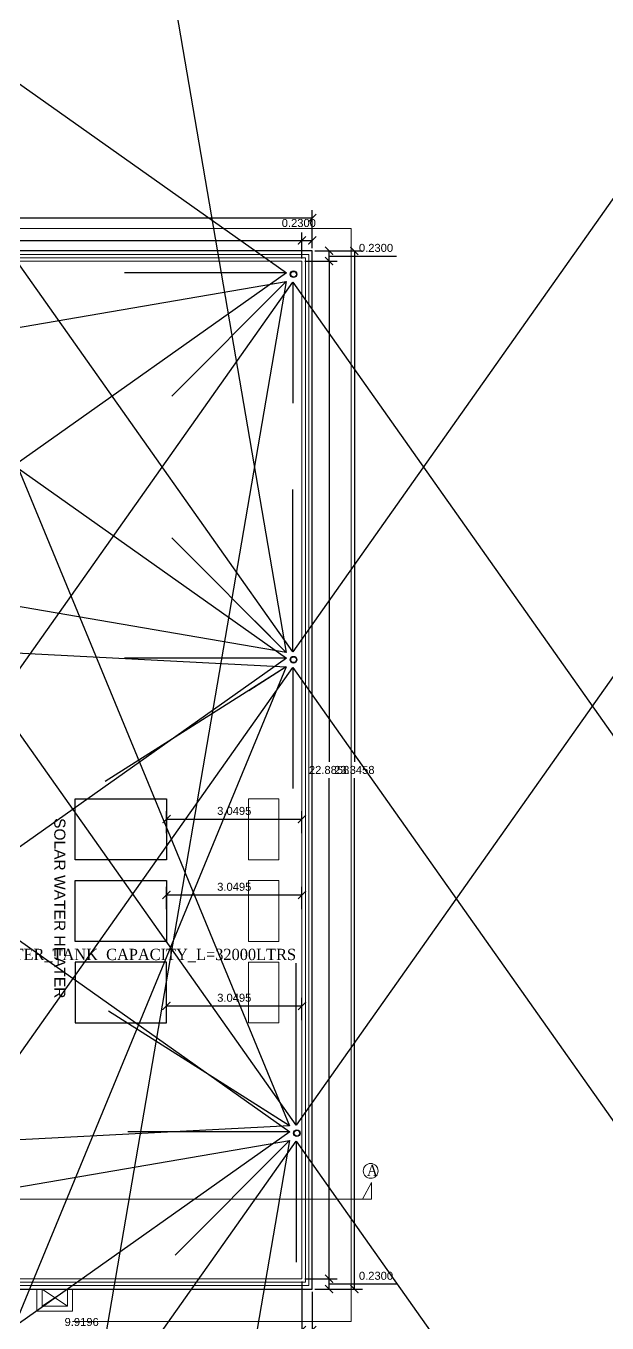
# Model space of a CAD drawing. Header units: metres. Extents: x -1560916 to -1560612, y 43591 to 43809.
# Drawn here: x -1560836.4 to -1560823.32, y 43651.76 to 43680.93 of the extents above; entities that cross this region are included whole.
import ezdxf

# ---------------------------------------------------------------- set-up
doc = ezdxf.new("R2010")
doc.units = ezdxf.units.M
doc.header["$LTSCALE"] = 750
doc.header["$MEASUREMENT"] = 0
doc.header["$PDMODE"] = 35
doc.header["$PDSIZE"] = 50
doc.linetypes.add('HIDDEN2', pattern=[0.1875, 0.125, -0.0625])
doc.linetypes.add('PHANTOM2', pattern=[1.25, 0.625, -0.125, 0.125, -0.125, 0.125, -0.125])
doc.layers.get('0').update_dxf_attribs({"lineweight": 5})
doc.layers.get('Defpoints').update_dxf_attribs({"lineweight": 0})
for name, color, linetype, lineweight in [('AR_DIM WRK', 3, 'Continuous', 13), ('AR_RAILING', 6, 'Continuous', 13), ('AR_WALL1', 1, 'Continuous', 18), ('ED', 30, 'Continuous', 0), ('hatch', 250, 'Continuous', 5), ('TEXT', 2, 'Continuous', 20), ('TWO WHEELER', 8, 'Continuous', 13), ('WIN', 12, 'Continuous', 18)]:
    doc.layers.add(name, color=color, linetype=linetype, lineweight=lineweight)
for name, color, linetype in [('BLK_1_FLR_5_ROOF_AREA', 54, 'Continuous'), ('BLK_1_TERRACESERVICE_UTILITYDISTANCE', 1, 'Continuous'), ('DIM', 9, 'Continuous'), ('SOLAR_WATER_HEATER', 1, 'Continuous'), ('WATER_TANK_CALCULATION', 150, 'Continuous')]:
    doc.layers.add(name, color=color, linetype=linetype)
doc.styles.add('ED', font='romantic.ttf', dxfattribs={"width": 0.96})
doc.styles.add('RS', font='times.ttf', dxfattribs={"width": 0.75})
doc.styles.add('RS1', font='romans.shx', dxfattribs={"width": 0.75})
doc.styles.get("Standard").update_dxf_attribs({"font": 'arial.ttf'})
doc.dimstyles.new('DIM-100', dxfattribs={"dimtxt": 200, "dimasz": 100, "dimexe": 25, "dimexo": 25, "dimgap": 35, "dimtad": 1, "dimdec": 0, "dimrnd": 5, "dimzin": 0, "dimdsep": 46, "dimtxsty": 'RS1', "dimblk": 'ARCHTICK', "dimcen": 100, "dimdle": 25, "dimclrd": 8, "dimclre": 8, "dimclrt": 4, "dimadec": 0, "dimazin": 0, "dimtfac": 0.5, "dimtdec": 0, "dimtmove": 1, "dimatfit": 0, "dimfxl": 75, "dimfrac": 1, "dimtolj": 1, "dimtzin": 0, "dimarcsym": 2})
doc.dimstyles.get("Standard").update_dxf_attribs({"dimtxt": 0.18, "dimasz": 0.18, "dimexe": 0.18, "dimexo": 0.0625, "dimgap": 0.09, "dimtad": 1, "dimtih": 1, "dimtoh": 1, "dimdec": 4, "dimzin": 0, "dimdsep": 46, "dimtxsty": 'Standard', "dimblk": 'ARCHTICK', "dimcen": 0.09, "dimadec": 0, "dimazin": 0, "dimtfac": 1, "dimtdec": 4, "dimtofl": 0, "dimtmove": 0, "dimatfit": 3, "dimldrblk": 'ARCHTICK', "dimfxl": 1, "dimtolj": 1, "dimtzin": 0, "dimarcsym": 0})

# ---------------------------------------------------------------- blocks, each defined once
blk = doc.blocks.new('_ArchTick')
at = {"color": 0, "linetype": 'ByBlock', "const_width": 0.15}
blk.add_lwpolyline([(-0.5, -0.5), (0.5, 0.5)], dxfattribs=at)
blk = doc.blocks.new('*D203')
at = {"layer": 'Defpoints', "color": 0, "transparency": 16777216}
for p in [(-1560830.188752344, 43676.11127288368), (-1560850.90499255, 43675.64541307404), (-1560830.188752344, 43675.64541307404)]:
    blk.add_point(p, dxfattribs=at)
at = {"layer": 'ED', "color": 0, "lineweight": -2, "transparency": 16777216}
for p, q in [((-1560850.90499255, 43675.70791307404), (-1560850.90499255, 43676.29127288368)), ((-1560850.90499255, 43676.11127288368), (-1560830.188752344, 43676.11127288368)), ((-1560830.188752344, 43675.70791307404), (-1560830.188752344, 43676.29127288368))]:
    blk.add_line(p, q, dxfattribs=at)
at = {"layer": 'ED', "color": 0, "lineweight": -2, "transparency": 16777216, "xscale": 0.18, "yscale": 0.18, "zscale": 0.18, "rotation": 180}
blk.add_blockref('_ArchTick', (-1560850.90499255, 43676.11127288368), dxfattribs=at)
at = {"layer": 'ED', "color": 0, "lineweight": -2, "transparency": 16777216, "xscale": 0.18, "yscale": 0.18, "zscale": 0.18}
blk.add_blockref('_ArchTick', (-1560830.188752344, 43676.11127288368), dxfattribs=at)
at = {"layer": 'ED', "color": 0, "transparency": 16777216, "insert": (-1560840.546872446, 43676.29317602147), "char_height": 0.18, "attachment_point": 5}
blk.add_mtext('\\A1;20.7162', dxfattribs=at)
blk = doc.blocks.new('*D204')
at = {"layer": 'Defpoints', "color": 0, "transparency": 16777216}
for p in [(-1560829.958752344, 43676.11127288368), (-1560829.958752344, 43675.87541307404), (-1560830.188752344, 43675.64541307404)]:
    blk.add_point(p, dxfattribs=at)
at = {"layer": 'ED', "color": 0, "lineweight": -2, "transparency": 16777216}
for p, q in [((-1560830.188752344, 43675.70791307404), (-1560830.188752344, 43676.29127288368)), ((-1560830.188752344, 43676.11127288368), (-1560829.958752344, 43676.11127288368)), ((-1560829.958752344, 43675.93791307404), (-1560829.958752344, 43676.29127288368))]:
    blk.add_line(p, q, dxfattribs=at)
at = {"layer": 'ED', "color": 0, "lineweight": -2, "transparency": 16777216, "xscale": 0.18, "yscale": 0.18, "zscale": 0.18, "rotation": 180}
blk.add_blockref('_ArchTick', (-1560830.188752344, 43676.11127288368), dxfattribs=at)
at = {"layer": 'ED', "color": 0, "lineweight": -2, "transparency": 16777216, "xscale": 0.18, "yscale": 0.18, "zscale": 0.18}
blk.add_blockref('_ArchTick', (-1560829.958752344, 43676.11127288368), dxfattribs=at)
at = {"layer": 'ED', "color": 0, "transparency": 16777216, "insert": (-1560830.260813233, 43676.50214163883), "char_height": 0.18, "attachment_point": 5}
blk.add_mtext('\\A1;0.2300', dxfattribs=at)
blk = doc.blocks.new('*D205')
at = {"layer": 'Defpoints', "color": 0, "transparency": 16777216}
for p in [(-1560851.13499255, 43676.61418128783), (-1560851.13499255, 43675.87541307404), (-1560829.958752344, 43675.87541307404)]:
    blk.add_point(p, dxfattribs=at)
at = {"layer": 'ED', "color": 0, "lineweight": -2, "transparency": 16777216}
for p, q in [((-1560851.13499255, 43675.93791307404), (-1560851.13499255, 43676.79418128783)), ((-1560829.958752344, 43675.93791307404), (-1560829.958752344, 43676.79418128783)), ((-1560829.958752344, 43676.61418128783), (-1560851.13499255, 43676.61418128783))]:
    blk.add_line(p, q, dxfattribs=at)
at = {"layer": 'ED', "color": 0, "lineweight": -2, "transparency": 16777216, "xscale": 0.18, "yscale": 0.18, "zscale": 0.18, "rotation": 180}
blk.add_blockref('_ArchTick', (-1560851.13499255, 43676.61418128783), dxfattribs=at)
at = {"layer": 'ED', "color": 0, "lineweight": -2, "transparency": 16777216, "xscale": 0.18, "yscale": 0.18, "zscale": 0.18}
blk.add_blockref('_ArchTick', (-1560829.958752344, 43676.61418128783), dxfattribs=at)
at = {"layer": 'ED', "color": 0, "transparency": 16777216, "insert": (-1560840.546872446, 43676.79608442562), "char_height": 0.18, "attachment_point": 5}
blk.add_mtext('\\A1;21.1762', dxfattribs=at)
blk = doc.blocks.new('*D212')
at = {"layer": 'Defpoints', "color": 0, "transparency": 16777216}
for p in [(-1560840.108325883, 43652.75970803764), (-1560830.188752344, 43652.75961066513), (-1560830.188752344, 43651.60501421557)]:
    blk.add_point(p, dxfattribs=at)
at = {"layer": 'ED', "color": 0, "lineweight": -2, "transparency": 16777216}
for p, q in [((-1560840.108325883, 43652.69720803765), (-1560840.108325883, 43651.42501421556)), ((-1560830.188752344, 43652.69711066513), (-1560830.188752344, 43651.42501421556)), ((-1560840.108325883, 43651.60501421557), (-1560830.188752344, 43651.60501421557))]:
    blk.add_line(p, q, dxfattribs=at)
at = {"layer": 'ED', "color": 0, "lineweight": -2, "transparency": 16777216, "xscale": 0.18, "yscale": 0.18, "zscale": 0.18, "rotation": 180}
blk.add_blockref('_ArchTick', (-1560840.108325883, 43651.60501421557), dxfattribs=at)
at = {"layer": 'ED', "color": 0, "lineweight": -2, "transparency": 16777216, "xscale": 0.18, "yscale": 0.18, "zscale": 0.18}
blk.add_blockref('_ArchTick', (-1560830.188752344, 43651.60501421557), dxfattribs=at)
at = {"layer": 'ED', "color": 0, "transparency": 16777216, "insert": (-1560835.148539113, 43651.78691735336), "char_height": 0.18, "attachment_point": 5}
blk.add_mtext('\\A1;9.9196', dxfattribs=at)
blk = doc.blocks.new('*D213')
at = {"layer": 'Defpoints', "color": 0, "transparency": 16777216}
for p in [(-1560830.188752344, 43652.75961066513), (-1560829.958752344, 43652.52961066513), (-1560829.958752344, 43651.60501421557)]:
    blk.add_point(p, dxfattribs=at)
at = {"layer": 'ED', "color": 0, "lineweight": -2, "transparency": 16777216}
for p, q in [((-1560830.188752344, 43652.69711066513), (-1560830.188752344, 43651.42501421556)), ((-1560829.958752344, 43652.46711066513), (-1560829.958752344, 43651.42501421556)), ((-1560830.073752344, 43651.60501421557), (-1560830.273851253, 43651.21360194644)), ((-1560830.188752344, 43651.60501421557), (-1560829.958752344, 43651.60501421557)), ((-1560830.273851253, 43651.21360194644), (-1560831.200495182, 43651.21360194644))]:
    blk.add_line(p, q, dxfattribs=at)
at = {"layer": 'ED', "color": 0, "lineweight": -2, "transparency": 16777216, "xscale": 0.18, "yscale": 0.18, "zscale": 0.18, "rotation": 180}
blk.add_blockref('_ArchTick', (-1560830.188752344, 43651.60501421557), dxfattribs=at)
at = {"layer": 'ED', "color": 0, "lineweight": -2, "transparency": 16777216, "xscale": 0.18, "yscale": 0.18, "zscale": 0.18}
blk.add_blockref('_ArchTick', (-1560829.958752344, 43651.60501421557), dxfattribs=at)
at = {"layer": 'ED', "color": 0, "transparency": 16777216, "insert": (-1560830.737173218, 43651.39556647577), "char_height": 0.18, "attachment_point": 5}
blk.add_mtext('\\A1;0.2300', dxfattribs=at)
blk = doc.blocks.new('*D218')
at = {"layer": 'Defpoints', "color": 0, "transparency": 16777216}
for p in [(-1560840.108325883, 43652.52961066513), (-1560829.958752344, 43652.52961066513), (-1560829.958752344, 43650.98851161572)]:
    blk.add_point(p, dxfattribs=at)
at = {"layer": 'ED', "color": 0, "lineweight": -2, "transparency": 16777216}
for p, q in [((-1560840.108325883, 43652.46711066513), (-1560840.108325883, 43650.80851161573)), ((-1560829.958752344, 43652.46711066513), (-1560829.958752344, 43650.80851161573)), ((-1560840.108325883, 43650.98851161572), (-1560829.958752344, 43650.98851161572))]:
    blk.add_line(p, q, dxfattribs=at)
at = {"layer": 'ED', "color": 0, "lineweight": -2, "transparency": 16777216, "xscale": 0.18, "yscale": 0.18, "zscale": 0.18, "rotation": 180}
blk.add_blockref('_ArchTick', (-1560840.108325883, 43650.98851161572), dxfattribs=at)
at = {"layer": 'ED', "color": 0, "lineweight": -2, "transparency": 16777216, "xscale": 0.18, "yscale": 0.18, "zscale": 0.18}
blk.add_blockref('_ArchTick', (-1560829.958752344, 43650.98851161572), dxfattribs=at)
at = {"layer": 'ED', "color": 0, "transparency": 16777216, "insert": (-1560835.033539113, 43651.17041475352), "char_height": 0.18, "attachment_point": 5}
blk.add_mtext('\\A1;10.1496', dxfattribs=at)
blk = doc.blocks.new('*D219')
at = {"layer": 'Defpoints', "color": 0, "transparency": 16777216}
for p in [(-1560830.188752344, 43652.75961066513), (-1560829.578606021, 43652.75961066513), (-1560829.958752344, 43652.52961066514)]:
    blk.add_point(p, dxfattribs=at)
at = {"layer": 'ED', "color": 0, "lineweight": -2, "transparency": 16777216}
for p, q in [((-1560830.126252344, 43652.75961066513), (-1560829.398606021, 43652.75961066513)), ((-1560829.578606021, 43652.52961066514), (-1560829.578606021, 43652.75961066513)), ((-1560829.896252344, 43652.52961066514), (-1560829.398606021, 43652.52961066514)), ((-1560829.578606021, 43652.64461066515), (-1560828.985747904, 43652.64461066515)), ((-1560828.985747904, 43652.64461066515), (-1560828.059103975, 43652.64461066515))]:
    blk.add_line(p, q, dxfattribs=at)
at = {"layer": 'ED', "color": 0, "lineweight": -2, "transparency": 16777216, "xscale": 0.18, "yscale": 0.18, "zscale": 0.18}
for p, rotation in [((-1560829.578606021, 43652.75961066513), 90), ((-1560829.578606021, 43652.52961066514), 270)]:
    blk.add_blockref('_ArchTick', p, dxfattribs=dict(at, rotation=rotation))
at = {"layer": 'ED', "color": 0, "transparency": 16777216, "insert": (-1560828.522425939, 43652.82657519491), "char_height": 0.18, "attachment_point": 5}
blk.add_mtext('\\A1;0.2300', dxfattribs=at)
blk = doc.blocks.new('*D220')
at = {"layer": 'Defpoints', "color": 0, "transparency": 16777216}
for p in [(-1560830.188752344, 43675.64541307404), (-1560829.578606021, 43675.64541307404), (-1560830.188752344, 43652.75961066513)]:
    blk.add_point(p, dxfattribs=at)
at = {"layer": 'ED', "color": 0, "lineweight": -2, "transparency": 16777216}
for p, q in [((-1560830.126252344, 43675.64541307404), (-1560829.398606021, 43675.64541307404)), ((-1560829.578606021, 43675.64541307404), (-1560829.578606021, 43664.38441500739)), ((-1560829.578606021, 43652.75961066513), (-1560829.578606021, 43664.02060873181)), ((-1560830.126252344, 43652.75961066513), (-1560829.398606021, 43652.75961066513))]:
    blk.add_line(p, q, dxfattribs=at)
at = {"layer": 'ED', "color": 0, "lineweight": -2, "transparency": 16777216, "xscale": 0.18, "yscale": 0.18, "zscale": 0.18}
for p, rotation in [((-1560829.578606021, 43675.64541307404), 90), ((-1560829.578606021, 43652.75961066513), 270)]:
    blk.add_blockref('_ArchTick', p, dxfattribs=dict(at, rotation=rotation))
at = {"layer": 'ED', "color": 0, "transparency": 16777216, "insert": (-1560829.578606021, 43664.20251187002), "char_height": 0.18, "attachment_point": 5}
blk.add_mtext('\\A1;22.8858', dxfattribs=at)
blk = doc.blocks.new('*D221')
at = {"layer": 'Defpoints', "color": 0, "transparency": 16777216}
for p in [(-1560829.958752344, 43675.87541307405), (-1560829.578606021, 43675.87541307405), (-1560830.188752344, 43675.64541307404)]:
    blk.add_point(p, dxfattribs=at)
at = {"layer": 'ED', "color": 0, "lineweight": -2, "transparency": 16777216}
for p, q in [((-1560829.896252344, 43675.87541307405), (-1560829.398606021, 43675.87541307405)), ((-1560829.578606021, 43675.64541307404), (-1560829.578606021, 43675.87541307405)), ((-1560830.126252344, 43675.64541307404), (-1560829.398606021, 43675.64541307404)), ((-1560829.578606021, 43675.76041307407), (-1560828.985747904, 43675.76041307407)), ((-1560828.985747904, 43675.76041307407), (-1560828.059103975, 43675.76041307407))]:
    blk.add_line(p, q, dxfattribs=at)
at = {"layer": 'ED', "color": 0, "lineweight": -2, "transparency": 16777216, "xscale": 0.18, "yscale": 0.18, "zscale": 0.18}
for p, rotation in [((-1560829.578606021, 43675.87541307405), 90), ((-1560829.578606021, 43675.64541307404), 270)]:
    blk.add_blockref('_ArchTick', p, dxfattribs=dict(at, rotation=rotation))
at = {"layer": 'ED', "color": 0, "transparency": 16777216, "insert": (-1560828.522425939, 43675.94237760382), "char_height": 0.18, "attachment_point": 5}
blk.add_mtext('\\A1;0.2300', dxfattribs=at)
blk = doc.blocks.new('*D222')
at = {"layer": 'Defpoints', "color": 0, "transparency": 16777216}
for p in [(-1560829.958752344, 43675.87541307405), (-1560829.958752344, 43652.52961066514), (-1560829.010373809, 43652.52961066514)]:
    blk.add_point(p, dxfattribs=at)
at = {"layer": 'ED', "color": 0, "lineweight": -2, "transparency": 16777216}
for p, q in [((-1560829.896252344, 43675.87541307405), (-1560828.830373809, 43675.87541307405)), ((-1560829.010373809, 43675.87541307405), (-1560829.010373809, 43664.3844763989)), ((-1560829.010373809, 43652.52961066514), (-1560829.010373809, 43664.02054734026)), ((-1560829.896252344, 43652.52961066514), (-1560828.830373809, 43652.52961066514))]:
    blk.add_line(p, q, dxfattribs=at)
at = {"layer": 'ED', "color": 0, "lineweight": -2, "transparency": 16777216, "xscale": 0.18, "yscale": 0.18, "zscale": 0.18}
for p, rotation in [((-1560829.010373809, 43675.87541307405), 90), ((-1560829.010373809, 43652.52961066514), 270)]:
    blk.add_blockref('_ArchTick', p, dxfattribs=dict(at, rotation=rotation))
at = {"layer": 'ED', "color": 0, "transparency": 16777216, "insert": (-1560829.010373808, 43664.20251187002), "char_height": 0.18, "attachment_point": 5}
blk.add_mtext('\\A1;23.3458', dxfattribs=at)
blk = doc.blocks.new('*D438')
at = {"layer": 'BLK_1_TERRACESERVICE_UTILITYDISTANCE', "color": 0, "lineweight": -2, "transparency": 16777216}
for p, q in [((-1560833.238239997, 43662.77835288983), (-1560833.238239997, 43663.27884156678)), ((-1560830.188752344, 43662.77835288983), (-1560830.188752344, 43663.27884156678)), ((-1560833.238239997, 43663.09884156678), (-1560830.188752344, 43663.09884156678))]:
    blk.add_line(p, q, dxfattribs=at)
at = {"layer": 'Defpoints', "color": 0, "transparency": 16777216}
for p in [(-1560830.188752344, 43663.09884156678), (-1560833.238239997, 43662.71585288981), (-1560830.188752344, 43662.71585288981)]:
    blk.add_point(p, dxfattribs=at)
at = {"layer": 'BLK_1_TERRACESERVICE_UTILITYDISTANCE', "color": 0, "lineweight": -2, "transparency": 16777216, "xscale": 0.18, "yscale": 0.18, "zscale": 0.18, "rotation": 180}
blk.add_blockref('_ArchTick', (-1560833.238239997, 43663.09884156678), dxfattribs=at)
at = {"layer": 'BLK_1_TERRACESERVICE_UTILITYDISTANCE', "color": 0, "lineweight": -2, "transparency": 16777216, "xscale": 0.18, "yscale": 0.18, "zscale": 0.18}
blk.add_blockref('_ArchTick', (-1560830.188752344, 43663.09884156678), dxfattribs=at)
at = {"layer": 'BLK_1_TERRACESERVICE_UTILITYDISTANCE', "color": 0, "transparency": 16777216, "insert": (-1560831.71349617, 43663.28080609611), "char_height": 0.18, "attachment_point": 5}
blk.add_mtext('\\A1;3.0495', dxfattribs=at)
blk = doc.blocks.new('*D439')
at = {"layer": 'BLK_1_TERRACESERVICE_UTILITYDISTANCE', "color": 0, "lineweight": -2, "transparency": 16777216}
for p, q in [((-1560833.238239997, 43661.07190477931), (-1560833.238239997, 43661.57239345627)), ((-1560830.188752344, 43661.07190477931), (-1560830.188752344, 43661.57239345627)), ((-1560833.238239997, 43661.39239345627), (-1560830.188752344, 43661.39239345627))]:
    blk.add_line(p, q, dxfattribs=at)
at = {"layer": 'Defpoints', "color": 0, "transparency": 16777216}
for p in [(-1560830.188752344, 43661.39239345627), (-1560833.238239997, 43661.00940477932), (-1560830.188752344, 43661.00940477932)]:
    blk.add_point(p, dxfattribs=at)
at = {"layer": 'BLK_1_TERRACESERVICE_UTILITYDISTANCE', "color": 0, "lineweight": -2, "transparency": 16777216, "xscale": 0.18, "yscale": 0.18, "zscale": 0.18, "rotation": 180}
blk.add_blockref('_ArchTick', (-1560833.238239997, 43661.39239345627), dxfattribs=at)
at = {"layer": 'BLK_1_TERRACESERVICE_UTILITYDISTANCE', "color": 0, "lineweight": -2, "transparency": 16777216, "xscale": 0.18, "yscale": 0.18, "zscale": 0.18}
blk.add_blockref('_ArchTick', (-1560830.188752344, 43661.39239345627), dxfattribs=at)
at = {"layer": 'BLK_1_TERRACESERVICE_UTILITYDISTANCE', "color": 0, "transparency": 16777216, "insert": (-1560831.71349617, 43661.5743579856), "char_height": 0.18, "attachment_point": 5}
blk.add_mtext('\\A1;3.0495', dxfattribs=at)
blk = doc.blocks.new('*D440')
at = {"layer": 'BLK_1_TERRACESERVICE_UTILITYDISTANCE', "color": 0, "lineweight": -2, "transparency": 16777216}
for p, q in [((-1560833.238239997, 43658.57649016584), (-1560833.238239997, 43659.07697884279)), ((-1560833.238239997, 43658.89697884279), (-1560830.188752344, 43658.89697884279)), ((-1560830.188752344, 43658.57649016584), (-1560830.188752344, 43659.07697884279))]:
    blk.add_line(p, q, dxfattribs=at)
at = {"layer": 'Defpoints', "color": 0, "transparency": 16777216}
for p in [(-1560830.188752344, 43658.89697884279), (-1560833.238239997, 43658.51399016585), (-1560830.188752344, 43658.51399016585)]:
    blk.add_point(p, dxfattribs=at)
at = {"layer": 'BLK_1_TERRACESERVICE_UTILITYDISTANCE', "color": 0, "lineweight": -2, "transparency": 16777216, "xscale": 0.18, "yscale": 0.18, "zscale": 0.18, "rotation": 180}
blk.add_blockref('_ArchTick', (-1560833.238239997, 43658.89697884279), dxfattribs=at)
at = {"layer": 'BLK_1_TERRACESERVICE_UTILITYDISTANCE', "color": 0, "lineweight": -2, "transparency": 16777216, "xscale": 0.18, "yscale": 0.18, "zscale": 0.18}
blk.add_blockref('_ArchTick', (-1560830.188752344, 43658.89697884279), dxfattribs=at)
at = {"layer": 'BLK_1_TERRACESERVICE_UTILITYDISTANCE', "color": 0, "transparency": 16777216, "insert": (-1560831.71349617, 43659.07894337211), "char_height": 0.18, "attachment_point": 5}
blk.add_mtext('\\A1;3.0495', dxfattribs=at)

msp = doc.modelspace()

# ---------------------------------------------------------------- linework, layer by layer
at = {"linetype": 'PHANTOM2'}
msp.add_lwpolyline([(-1560828.823502722, 43654.54947521621), (-1560828.624081191, 43654.92573681863), (-1560828.624081191, 43654.54947521621), (-1560829.83499255, 43654.54947521621), (-1560851.91499255, 43654.54947521621), (-1560853.289195677, 43654.54947521621), (-1560853.289195677, 43654.93369361002), (-1560853.065016505, 43654.54947521621)], dxfattribs=at)
msp.add_circle((-1560828.642191878, 43655.18652309146), 0.167052899734407)
at = {"layer": 'AR_RAILING'}
for p, q in [((-1560830.036252344, 43675.79791307404), (-1560851.057492549, 43675.79791307404)), ((-1560830.036252344, 43675.79791307404), (-1560830.036252344, 43652.60711066516)), ((-1560830.111252344, 43675.72291307403), (-1560850.98249255, 43675.72291307403)), ((-1560830.111252344, 43675.72291307403), (-1560830.111252344, 43652.68211066513)), ((-1560836.798325883, 43652.68211066513), (-1560830.111252344, 43652.68211066513)), ((-1560836.798325883, 43652.60711066516), (-1560830.036252344, 43652.60711066516))]:
    msp.add_line(p, q, dxfattribs=at)
at = {"layer": 'AR_WALL1'}
for p, q in [((-1560829.958752344, 43675.87541307404), (-1560851.13499255, 43675.87541307404)), ((-1560829.958752344, 43675.87541307404), (-1560829.958752344, 43652.52961066513)), ((-1560830.188752344, 43675.64541307404), (-1560850.90499255, 43675.64541307404)), ((-1560830.188752344, 43675.64541307404), (-1560830.188752344, 43652.75961066513)), ((-1560830.188752344, 43652.75961066513), (-1560840.108325883, 43652.75961066513)), ((-1560829.958752344, 43652.52961066513), (-1560840.108325883, 43652.52961066513)), ((-1560836.154993719, 43652.52432383022), (-1560836.154993719, 43652.02961066513)), ((-1560836.039993719, 43652.52432383022), (-1560836.039993719, 43652.14461066513)), ((-1560835.46999255, 43652.14461066513), (-1560835.46999255, 43652.52432383022)), ((-1560835.35499255, 43652.02961066513), (-1560835.35499255, 43652.52432383022)), ((-1560836.039993719, 43652.14461066513), (-1560835.46999255, 43652.14461066513)), ((-1560836.154993719, 43652.02961066513), (-1560835.35499255, 43652.02961066513))]:
    msp.add_line(p, q, dxfattribs=at)
at = {"layer": 'BLK_1_FLR_5_ROOF_AREA'}
msp.add_lwpolyline([(-1560851.13499255, 43652.52961066513), (-1560829.958752344, 43652.52961066513), (-1560829.958752344, 43675.87541307404), (-1560851.13499255, 43675.87541307404)], close=True, dxfattribs=at)
at = {"layer": 'DIM', "linetype": 'Continuous'}
for centre, radius in [((-1560830.378752344, 43675.35041307403), 0.075), ((-1560830.378752344, 43675.35041307403), 0.0649169758328881), ((-1560830.378752344, 43666.68251186959), 0.075), ((-1560830.378752344, 43666.68251186959), 0.0649169758328881), ((-1560830.303752344, 43656.03461066513), 0.075), ((-1560830.303752344, 43656.03461066513), 0.0649169758328881)]:
    msp.add_circle(centre, radius, dxfattribs=at)
at = {"layer": 'hatch', "linetype": 'HIDDEN2'}
for p, q in [((-1560836.039993719, 43652.52432383022), (-1560835.46999255, 43652.14461066513)), ((-1560835.46999255, 43652.52432383022), (-1560836.039993719, 43652.14461066513))]:
    msp.add_line(p, q, dxfattribs=at)
at = {"layer": 'SOLAR_WATER_HEATER', "color": 1}
for points in [[(-1560833.238239997, 43662.18099016585), (-1560835.293104726, 43662.18099016585), (-1560835.293104726, 43663.55089998459), (-1560833.238239997, 43663.55089998459)], [(-1560833.238239997, 43660.34749016584), (-1560835.293104726, 43660.34749016584), (-1560835.293104726, 43661.7173999846), (-1560833.238239997, 43661.7173999846)], [(-1560833.238239997, 43659.88389998459), (-1560835.293104726, 43659.88389998459), (-1560835.293104726, 43658.51399016585), (-1560833.238239997, 43658.51399016585)]]:
    msp.add_lwpolyline(points, close=True, dxfattribs=at)
at = {"layer": 'TWO WHEELER'}
for points in [[(-1560830.710807634, 43662.18099016585), (-1560831.395762543, 43662.18099016585), (-1560831.395762543, 43663.55089998459), (-1560830.710807634, 43663.55089998459)], [(-1560830.710807634, 43660.34749016584), (-1560831.395762543, 43660.34749016584), (-1560831.395762543, 43661.7173999846), (-1560830.710807634, 43661.7173999846)], [(-1560830.710807634, 43659.88389998459), (-1560831.395762543, 43659.88389998459), (-1560831.395762543, 43658.51399016585), (-1560830.710807634, 43658.51399016585)]]:
    msp.add_lwpolyline(points, close=True, dxfattribs=at)
at = {"layer": 'WIN'}
for p, q in [((-1560829.078752344, 43676.37541307404), (-1560852.01499255, 43676.37541307404)), ((-1560829.078752344, 43676.37541307404), (-1560829.078752344, 43651.79961066513)), ((-1560835.35499255, 43651.79961066513), (-1560829.078752344, 43651.79961066513))]:
    msp.add_line(p, q, dxfattribs=at)

# ---------------------------------------------------------------- texts
at = {"color": 4, "insert": (-1560835.641603083, 43661.09253189414, 0.0051726251524541), "char_height": 0.25, "attachment_point": 5, "rotation": 270}
msp.add_mtext('{\\fArial|b0|i0|c0|p34;SOLAR WATER HEATER }', dxfattribs=at)
at = {"layer": 'TEXT', "style": 'RS', "width": 0.9}
msp.add_text('A', height=0.2489086836404996, rotation=359.9615426607398, dxfattribs=at).set_placement((-1560828.727822623, 43655.0720779252))
at = {"layer": 'WATER_TANK_CALCULATION', "linetype": 'ByBlock', "insert": (-1560837.296198758, 43660.18120659377), "char_height": 0.2537878787878788, "attachment_point": 1, "style": 'ED'}
msp.add_mtext_dynamic_manual_height_columns('WATER_TANK_CAPACITY_L=32000LTRS', width=6.866700131932423, gutter_width=1.268939393939394, heights=[0], dxfattribs=at)

# ---------------------------------------------------------------- dimensions: what is measured, and where the dimension line sits
at = {"layer": 'BLK_1_TERRACESERVICE_UTILITYDISTANCE', "color": 1}
for base, p1, p2, picture, middle in [((-1560830.188752344, 43663.09884156678), (-1560833.238239997, 43662.71585288981), (-1560830.188752344, 43662.71585288981), '*D438', (-1560831.71349617, 43663.28080609611)), ((-1560830.188752344, 43661.39239345627), (-1560833.238239997, 43661.00940477932), (-1560830.188752344, 43661.00940477932), '*D439', (-1560831.71349617, 43661.5743579856)), ((-1560830.188752344, 43658.89697884279), (-1560833.238239997, 43658.51399016585), (-1560830.188752344, 43658.51399016585), '*D440', (-1560831.71349617, 43659.07894337211))]:
    dim = msp.add_linear_dim(base=base, p1=p1, p2=p2, dimstyle='Standard', dxfattribs=at)
    dim.commit()
    dim.dimension.update_dxf_attribs({"geometry": picture, "text_midpoint": middle})
at = {"layer": 'ED'}
for base, p1, p2, picture, middle in [((-1560851.13499255, 43676.61418128783), (-1560829.958752344, 43675.87541307404), (-1560851.13499255, 43675.87541307404), '*D205', (-1560840.546872446, 43676.79608442562)), ((-1560830.188752344, 43676.11127288368), (-1560850.90499255, 43675.64541307404), (-1560830.188752344, 43675.64541307404), '*D203', (-1560840.546872446, 43676.29317602147)), ((-1560830.188752344, 43651.60501421557), (-1560840.108325883, 43652.75970803764), (-1560830.188752344, 43652.75961066513), '*D212', (-1560835.148539113, 43651.78691735336)), ((-1560829.958752344, 43650.98851161572), (-1560840.108325883, 43652.52961066513), (-1560829.958752344, 43652.52961066513), '*D218', (-1560835.033539113, 43651.17041475352))]:
    dim = msp.add_linear_dim(base=base, p1=p1, p2=p2, dimstyle='Standard', override={"dimtmove": 1, "dimfxl": 5}, dxfattribs=at)
    dim.commit()
    dim.dimension.update_dxf_attribs({"geometry": picture, "text_midpoint": middle})
for base, p1, p2, picture, middle in [((-1560829.958752344, 43676.11127288368), (-1560830.188752344, 43675.64541307404), (-1560829.958752344, 43675.87541307404), '*D204', (-1560830.260813233, 43676.3201771095)), ((-1560829.958752344, 43651.60501421557), (-1560830.188752344, 43652.75961066513), (-1560829.958752344, 43652.52961066513), '*D213', (-1560830.363851253, 43651.21360194644))]:
    dim = msp.add_linear_dim(base=base, p1=p1, p2=p2, dimstyle='Standard', override={"dimtmove": 1, "dimfxl": 5}, dxfattribs=at)
    dim.commit()
    dim.dimension.update_dxf_attribs({"geometry": picture, "text_midpoint": middle, "dimtype": 160})
for base, p1, p2, picture, middle in [((-1560829.578606021, 43675.87541307405), (-1560830.188752344, 43675.64541307404), (-1560829.958752344, 43675.87541307404), '*D221', (-1560828.895747904, 43675.94237760382)), ((-1560829.010373809, 43652.52961066514), (-1560829.958752344, 43675.87541307404), (-1560829.958752344, 43652.52961066513), '*D222', (-1560829.010373808, 43664.20251187002)), ((-1560829.578606021, 43675.64541307404), (-1560830.188752344, 43652.75961066513), (-1560830.188752344, 43675.64541307404), '*D220', (-1560829.578606021, 43664.20251187002)), ((-1560829.578606021, 43652.75961066513), (-1560829.958752344, 43652.52961066513), (-1560830.188752344, 43652.75961066513), '*D219', (-1560828.895747904, 43652.82657519491))]:
    dim = msp.add_linear_dim(base=base, p1=p1, p2=p2, angle=90, dimstyle='Standard', override={"dimtmove": 1, "dimfxl": 5}, dxfattribs=at)
    dim.commit()
    dim.dimension.update_dxf_attribs({"geometry": picture, "text_midpoint": middle})

# ---------------------------------------------------------------- leaders
at = {"layer": 'AR_DIM WRK', "annotation_type": 0, "has_hookline": 1, "hookline_direction": 1, "text_width": 1.985714285714286}
msp.add_leader([(-1560796.693707815, 43691.08257834215), (-1560796.693707815, 43690.20825602287), (-1560831.414526807, 43690.20825602287)], dimstyle='DIM-100', override={"dimgap": 35, "dimtad": 0}, dxfattribs=at)
at = {"layer": 'TWO WHEELER'}
for points in [[(-1560830.539096849, 43675.38416034728), (-1560834.184979328, 43675.38416034728)], [(-1560830.542398016, 43675.18676740142), (-1560833.120426241, 43672.60873917653)], [(-1560830.39160058, 43675.17138613484), (-1560830.39160058, 43672.45089759475)], [(-1560830.39160058, 43666.86153880878), (-1560830.39160058, 43670.50689537621)], [(-1560830.542398016, 43666.8461575422), (-1560833.120426241, 43669.42418576708)], [(-1560830.542398016, 43666.51886619697), (-1560834.620426241, 43663.94083797207)], [(-1560830.539096849, 43666.71625914282), (-1560834.184979328, 43666.71625914282)], [(-1560830.39160058, 43666.50348493037), (-1560830.39160058, 43663.78299639031)], [(-1560830.31660058, 43656.21363760433), (-1560830.31660058, 43659.85899417175)], [(-1560830.467398017, 43656.19825633774), (-1560834.545426242, 43658.77628456262)], [(-1560830.464096848, 43656.06835793836), (-1560834.109979328, 43656.06835793836)], [(-1560830.467398017, 43655.87096499251), (-1560833.045426242, 43653.29293676763)], [(-1560830.31660058, 43655.85558372593), (-1560830.31660058, 43653.13509518585)]]:
    msp.add_leader(points, dimstyle='DIM-100', override={"dimasz": 150, "dimtad": 0, "dimldrblk": 'Open90'}, dxfattribs=at)

doc.saveas('drawing.dxf')
